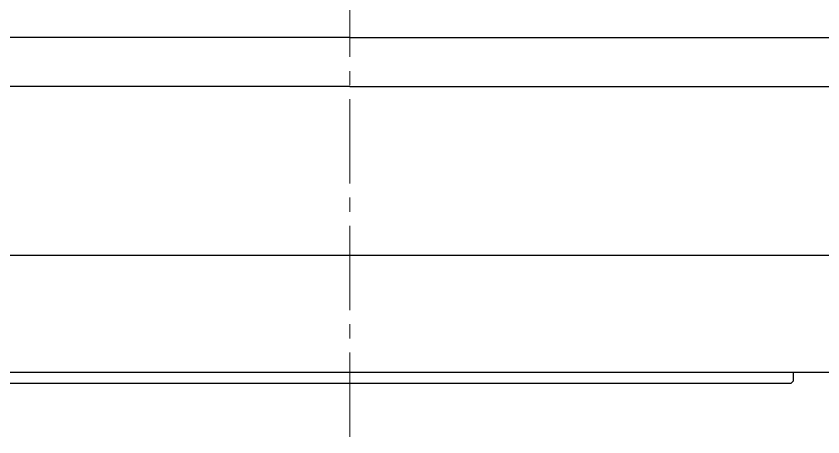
# Model space of a CAD drawing. Header units: millimetres. Extents: x 1758 to 4202, y 581 to 2263.
# Drawn here: x 2554.8 to 2736.7, y 1505.8 to 1600.7 of the extents above; entities that cross this region are included whole.
import ezdxf

# ---------------------------------------------------------------- set-up
doc = ezdxf.new("R2010")
doc.units = ezdxf.units.MM
doc.linetypes.add('CENTER2', pattern=[28.575, 19.05, -3.175, 3.175, -3.175])
doc.layers.add('1CEN', color=4, linetype='CENTER2', lineweight=9)

msp = doc.modelspace()

# ---------------------------------------------------------------- linework, layer by layer
for p, q in [((2629.997, 1595.893), (2483.997, 1595.893)), ((2629.997, 1595.893), (2775.997, 1595.893)), ((2629.997, 1584.893), (2479.497, 1584.893)), ((2629.997, 1584.893), (2780.497, 1584.893))]:
    msp.add_line(p, q)
at = {"ltscale": 10}
for p, q in [((2479.997, 1546.794), (2779.997, 1546.794)), ((2480.997, 1520.393), (2729.997, 1520.393)), ((2729.997, 1520.393), (2778.997, 1520.393)), ((2729.997, 1520.393), (2729.997, 1518.393)), ((2530.497, 1517.893), (2729.497, 1517.893)), ((2729.997, 1518.393), (2729.497, 1517.893))]:
    msp.add_line(p, q, dxfattribs=at)
at = {"layer": '1CEN', "color": 1}
msp.add_line((2629.997, 1505.808), (2629.997, 2085.56), dxfattribs=at)

doc.saveas('drawing.dxf')
